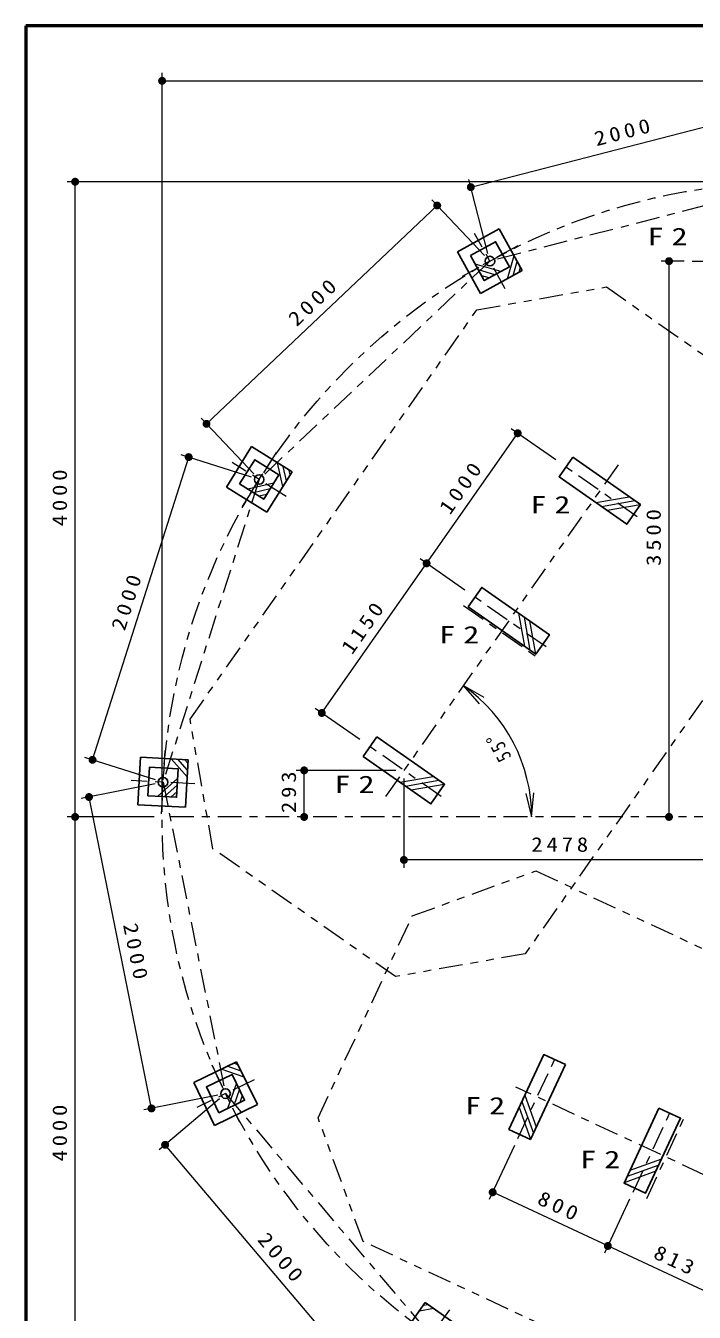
# Model space of a CAD drawing. Units: millimetres on the paper, scale 1:50. Extents: x -805 to -334, y -297 to 267.
# Drawn here: x -805 to -720.8, y -192 to -30 of the extents above; entities that cross this region are included whole.
import ezdxf

# ---------------------------------------------------------------- set-up
doc = ezdxf.new("R2010")
doc.units = ezdxf.units.MM
doc.linetypes.add('USER2', pattern=[6, 3, -1, 1, -1])
doc.linetypes.add('USER3', pattern=[8, 3, -1, 1, -1, 1, -1])
doc.layers.add('1_50', color=7, linetype='Continuous', lineweight=25)
doc.layers.add('LY_3', color=7, linetype='Continuous', lineweight=13)
doc.styles.add('ＭＳ ゴシック', font='')
doc.styles.get('ＭＳ ゴシック').set_extended_font_data('MS Gothic')

# ---------------------------------------------------------------- blocks, each defined once
blk = doc.blocks.new('filled_dot')
at = {"color": 0, "linetype": 'Continuous', "lineweight": -2, "const_width": 1.25}
blk.add_lwpolyline([(-0.625, 0, 1), (0.625, 0, 1)], format="xyb", close=True, dxfattribs=at)
blk = doc.blocks.new('open_arrow')
at = {"color": 0, "linetype": 'Continuous', "lineweight": -2}
blk.add_lwpolyline([(7.5, 1.25), (0, 0), (7.5, -1.25)], dxfattribs=at)

msp = doc.modelspace()

# ---------------------------------------------------------------- linework, layer by layer
at = {"layer": '1_50', "lineweight": 13}
for p, q in [((-787.834, -128.648), (-787.834, -35.943)), ((-787.834, -36.943), (-627.834, -36.943)), ((-748.971, -50.327), (-710.241, -40.327)), ((-712.834, -49.648), (-799.782, -49.648)), ((-798.782, -129.648), (-798.782, -49.648)), ((-746.814, -58.68), (-749.221, -49.358)), ((-782.246, -80.141), (-753.198, -52.641)), ((-747.252, -58.922), (-753.886, -51.915)), ((-744.366, -61.861), (-743.527, -58.942)), ((-743.623, -61.45), (-743.116, -59.684)), ((-722.124, -59.648), (-725.018, -59.648)), ((-724.018, -129.648), (-724.018, -59.648)), ((-745.189, -60.944), (-748.418, -60.015)), ((-745.931, -61.355), (-748.008, -60.758)), ((-746.673, -61.766), (-747.597, -61.5)), ((-742.881, -61.039), (-742.705, -60.427)), ((-776.299, -86.422), (-782.933, -79.415)), ((-738.26, -84.693), (-743.885, -80.755)), ((-754.537, -97.711), (-743.066, -81.328)), ((-776.565, -86.846), (-785.439, -84.028)), ((-796.589, -122.456), (-784.486, -84.331)), ((-772.617, -88.02), (-773.296, -85.06)), ((-772.166, -87.301), (-772.577, -85.51)), ((-771.715, -86.582), (-771.858, -85.961)), ((-773.78, -87.616), (-777.056, -88.367)), ((-774.231, -88.335), (-776.337, -88.818)), ((-774.682, -89.054), (-775.618, -89.269)), ((-733.213, -90.058), (-729.035, -89.322)), ((-732.518, -90.545), (-728.34, -89.808)), ((-731.823, -91.032), (-727.645, -90.295)), ((-749.732, -101.076), (-755.356, -97.138)), ((-767.729, -116.552), (-754.537, -97.711)), ((-742.964, -103.984), (-742.227, -108.162)), ((-742.269, -104.471), (-741.532, -108.649)), ((-741.574, -104.957), (-740.837, -109.135)), ((-762.924, -119.916), (-768.549, -115.978)), ((-788.668, -124.971), (-797.542, -122.153)), ((-784.673, -124.587), (-786.699, -122.326)), ((-784.626, -123.74), (-785.852, -122.372)), ((-784.58, -122.893), (-785.005, -122.419)), ((-758.395, -123.788), (-770.951, -123.788)), ((-769.951, -129.648), (-769.951, -123.788)), ((-757.877, -125.282), (-753.699, -124.545)), ((-788.695, -125.47), (-798.014, -127.339)), ((-785.886, -124.798), (-788.389, -127.041)), ((-785.932, -125.645), (-787.541, -127.087)), ((-757.395, -124.788), (-757.395, -136.064)), ((-757.182, -125.768), (-753.004, -125.032)), ((-756.487, -126.255), (-752.309, -125.518)), ((-789.167, -166.361), (-797.034, -127.143)), ((-785.979, -126.492), (-786.694, -127.133)), ((-788.834, -129.648), (-799.782, -129.648)), ((-798.782, -209.648), (-798.782, -129.648)), ((-707.834, -135.064), (-757.395, -135.064)), ((-777.519, -162.418), (-780.387, -161.42)), ((-777.888, -161.654), (-779.623, -161.051)), ((-778.258, -160.89), (-778.859, -160.681)), ((-778.478, -163.189), (-779.583, -166.363)), ((-780.828, -164.689), (-790.147, -166.558)), ((-780.61, -165.139), (-788.218, -171.59)), ((-778.109, -163.953), (-778.819, -165.994)), ((-777.739, -164.717), (-778.055, -165.624)), ((-742.176, -164.705), (-740.725, -168.692)), ((-742.893, -166.243), (-741.442, -170.23)), ((-742.535, -165.474), (-741.084, -169.461)), ((-761.585, -201.451), (-787.455, -170.943)), ((-743.474, -171.038), (-746.641, -177.828)), ((-724.956, -172.735), (-728.943, -174.186)), ((-725.674, -174.273), (-729.66, -175.724)), ((-725.315, -173.504), (-729.302, -174.955)), ((-731.717, -183.684), (-746.218, -176.922)), ((-728.973, -177.8), (-732.14, -184.59)), ((-716.977, -190.557), (-731.717, -183.684)), ((-754.33, -191.079), (-754.958, -191.187)), ((-753.637, -191.568), (-755.447, -191.88))]:
    msp.add_line(p, q, dxfattribs=at)
at = {"layer": '1_50', "linetype": 'USER2', "lineweight": 13}
for p, q in [((-707.834, -49.648), (-746.564, -59.648)), ((-744.628, -63.148), (-748.501, -56.148)), ((-743.064, -57.712), (-750.064, -61.585)), ((-746.564, -59.648), (-775.612, -87.148)), ((-721.124, -59.648), (-694.361, -59.648)), ((-773.487, -83.759), (-777.737, -90.537)), ((-772.223, -89.273), (-779.001, -85.023)), ((-775.612, -87.148), (-787.715, -125.273)), ((-749.882, -103.034), (-740.462, -109.63)), ((-787.496, -121.281), (-787.933, -129.269)), ((-783.721, -125.493), (-791.709, -125.056)), ((-787.715, -125.273), (-779.848, -164.492)), ((-627.834, -129.648), (-787.834, -129.648)), ((-781.59, -160.891), (-778.106, -168.093)), ((-776.247, -162.75), (-783.448, -166.234)), ((-779.848, -164.492), (-753.978, -195)), ((-708.744, -179.785), (-743.309, -163.667)), ((-726.829, -177.696), (-721.969, -167.274)), ((-751.67, -191.732), (-756.285, -198.267))]:
    msp.add_line(p, q, dxfattribs=at)
at = {"layer": '1_50'}
for p, q in [((-745.392, -55.571), (-750.642, -58.476)), ((-742.487, -60.821), (-745.392, -55.571)), ((-750.642, -58.476), (-747.737, -63.726)), ((-747.737, -63.726), (-742.487, -60.821)), ((-776.56, -83.013), (-779.747, -88.096)), ((-771.476, -86.2), (-776.56, -83.013)), ((-774.664, -91.284), (-771.476, -86.2)), ((-779.747, -88.096), (-774.664, -91.284)), ((-790.546, -122.115), (-790.874, -128.106)), ((-784.555, -122.443), (-790.546, -122.115)), ((-784.883, -128.434), (-784.555, -122.443)), ((-790.874, -128.106), (-784.883, -128.434)), ((-778.454, -160.485), (-783.855, -163.098)), ((-775.841, -165.886), (-778.454, -160.485)), ((-783.855, -163.098), (-781.242, -168.499)), ((-781.242, -168.499), (-775.841, -165.886)), ((-754.698, -190.819), (-758.159, -195.72)), ((-749.796, -194.279), (-754.698, -190.819))]:
    msp.add_line(p, q, dxfattribs=at)
at = {"layer": '1_50', "linetype": 'USER3', "lineweight": 13}
msp.add_line((-730.437, -85.288), (-759.689, -127.065), dxfattribs=at)
at = {"layer": '1_50', "color": 2, "linetype": 'USER2', "lineweight": 13}
for p, q in [((-728.021, -91.863), (-737.441, -85.266)), ((-739.493, -108.246), (-748.913, -101.65)), ((-752.685, -127.086), (-762.105, -120.49)), ((-743.052, -170.132), (-738.192, -159.709)), ((-728.551, -176.894), (-723.691, -166.471))]:
    msp.add_line(p, q, dxfattribs=at)
at = {"layer": '1_50'}
for points in [[(-749.011, -58.945), (-747.268, -62.095), (-744.118, -60.352), (-745.861, -57.202)], [(-778.093, -87.717), (-775.043, -89.63), (-773.13, -86.58), (-776.18, -84.667)], [(-736.13, -84.353), (-737.851, -86.811), (-729.332, -92.776), (-727.611, -90.318)], [(-749.323, -103.194), (-747.602, -100.736), (-739.083, -106.701), (-740.803, -109.159)], [(-760.794, -119.577), (-762.515, -122.034), (-753.996, -127.999), (-752.275, -125.542)], [(-789.611, -126.974), (-786.016, -127.17), (-785.819, -123.576), (-789.414, -123.379)], [(-737.064, -160.842), (-739.783, -159.574), (-744.179, -168.999), (-741.46, -170.267)], [(-780.684, -166.896), (-777.443, -165.328), (-779.011, -162.088), (-782.252, -163.656)], [(-725.282, -166.336), (-722.564, -167.603), (-726.959, -177.029), (-729.678, -175.761)]]:
    msp.add_lwpolyline(points, close=True, dxfattribs=at)
at = {"layer": '1_50', "linetype": 'USER3', "lineweight": 13}
for points in [[(-748.212, -65.78), (-731.895, -62.903), (-708.903, -79.003), (-706.026, -95.319), (-742.132, -146.884), (-758.449, -149.761), (-781.441, -133.661), (-784.318, -117.345)], [(-686.27, -161.853), (-680.603, -177.422), (-692.466, -202.861), (-708.035, -208.528), (-762.529, -183.117), (-768.195, -167.548), (-756.333, -142.109), (-740.764, -136.442)]]:
    msp.add_lwpolyline(points, close=True, dxfattribs=at)
at = {"layer": '1_50', "linetype": 'USER2', "lineweight": 13}
msp.add_circle((-707.834, -129.648), 80, dxfattribs=at)
at = {"layer": '1_50'}
for centre, radius in [((-746.564, -59.648), 0.606), ((-746.564, -59.648), 0.605), ((-775.612, -87.148), 0.606), ((-775.612, -87.148), 0.605), ((-787.715, -125.273), 0.606), ((-787.715, -125.275), 0.605), ((-779.848, -164.492), 0.606), ((-779.848, -164.492), 0.605)]:
    msp.add_circle(centre, radius, dxfattribs=at)
at = {"layer": '1_50', "lineweight": 13}
msp.add_arc((-761.498, -129.648), 20.186, 0, 55, dxfattribs=at)
at = {"layer": 'LY_3', "lineweight": 50}
for p, q in [((-805, -30), (-805, -297)), ((-420, -30), (-805, -30))]:
    msp.add_line(p, q, dxfattribs=at)

# ---------------------------------------------------------------- block references
at = {"layer": '1_50', "lineweight": 13, "xscale": 0.4, "yscale": 0.4}
for p in [(-787.834, -36.943), (-757.395, -135.064)]:
    msp.add_blockref('filled_dot', p, dxfattribs=at)
for name, p, rotation in [('filled_dot', (-798.782, -49.648), 270), ('filled_dot', (-748.971, -50.327), 14.5), ('filled_dot', (-753.198, -52.641), 223.4), ('filled_dot', (-724.018, -59.648), 270), ('filled_dot', (-782.246, -80.141), 43.4), ('filled_dot', (-743.066, -81.328), 235), ('filled_dot', (-784.486, -84.331), 252.4), ('filled_dot', (-754.537, -97.711), 55), ('filled_dot', (-754.537, -97.711), 235), ('open_arrow', (-749.92, -113.113), 320.7), ('filled_dot', (-767.729, -116.552), 55), ('filled_dot', (-796.589, -122.456), 72.4), ('filled_dot', (-769.951, -123.788), 270), ('filled_dot', (-797.034, -127.143), 281.3), ('open_arrow', (-741.312, -129.648), 94.3), ('filled_dot', (-798.782, -129.648), 270), ('filled_dot', (-798.782, -129.648), 90), ('filled_dot', (-769.951, -129.648), 90), ('filled_dot', (-724.018, -129.648), 90), ('filled_dot', (-789.167, -166.361), 101.3), ('filled_dot', (-787.455, -170.943), 310.3), ('filled_dot', (-746.218, -176.922), 335), ('filled_dot', (-731.717, -183.684), 155), ('filled_dot', (-731.717, -183.684), 335)]:
    msp.add_blockref(name, p, dxfattribs=dict(at, rotation=rotation))

# ---------------------------------------------------------------- texts
at = {"layer": '1_50', "char_height": 1.833, "attachment_point": 8, "style": 'ＭＳ ゴシック'}
for s, insert, rotation in [('\\T1.33;\\W1.15;2000', (-729.446, -44.253), 14.478), ('\\T1.33;\\W1.15;2000', (-768.102, -65.374), 43.433), ('\\T1.33;\\W1.15;1000', (-749.379, -88.601), 55), ('\\T1.33;\\W1.15;4000', (-799.782, -89.225), 90), ('\\T1.33;\\W1.15;3500', (-725.018, -94.221), 90), ('\\T1.33;\\W1.15;2000', (-791.363, -102.687), 72.388), ('\\T1.33;\\W1.15;1150', (-761.711, -106.213), 55), ('\\T1.33;\\W0.85;55°', (-744.692, -120.393), 118.841), ('\\T1.33;\\W1.15;293', (-770.951, -126.302), 90), ('\\T1.33;\\W1.15;2000', (-792.037, -146.97), 281.343), ('\\T1.33;\\W1.15;4000', (-799.782, -169.225), 90), ('\\T1.33;\\W1.15;800', (-738.167, -179.572), 335), ('\\T1.33;\\W1.15;2000', (-773.484, -185.873), 310.298), ('\\T1.33;\\W1.15;813', (-723.547, -186.39), 335)]:
    msp.add_mtext(s, dxfattribs=dict(at, insert=insert, rotation=rotation))
at = {"layer": '1_50', "style": 'ＭＳ ゴシック'}
for s, insert, char_height, attachment_point in [('\\T1.5;\\W1.35;F2', (-726.727, -56.546), 2.199, 4), ('\\T1.5;\\W1.35;F2', (-741.481, -90.321), 2.199, 4), ('\\T1.5;\\W1.35;F2', (-752.952, -106.704), 2.199, 4), ('\\T1.5;\\W1.35;F2', (-766.144, -125.545), 2.199, 4), ('\\T1.33;\\W1.15;2478', (-737.537, -134.064), 1.833, 8), ('\\T1.5;\\W1.35;F2', (-749.697, -166.024), 2.199, 4), ('\\T1.5;\\W1.35;F2', (-735.197, -172.786), 2.199, 4)]:
    msp.add_mtext(s, dxfattribs=dict(at, insert=insert, char_height=char_height, attachment_point=attachment_point))

doc.saveas('drawing.dxf')
